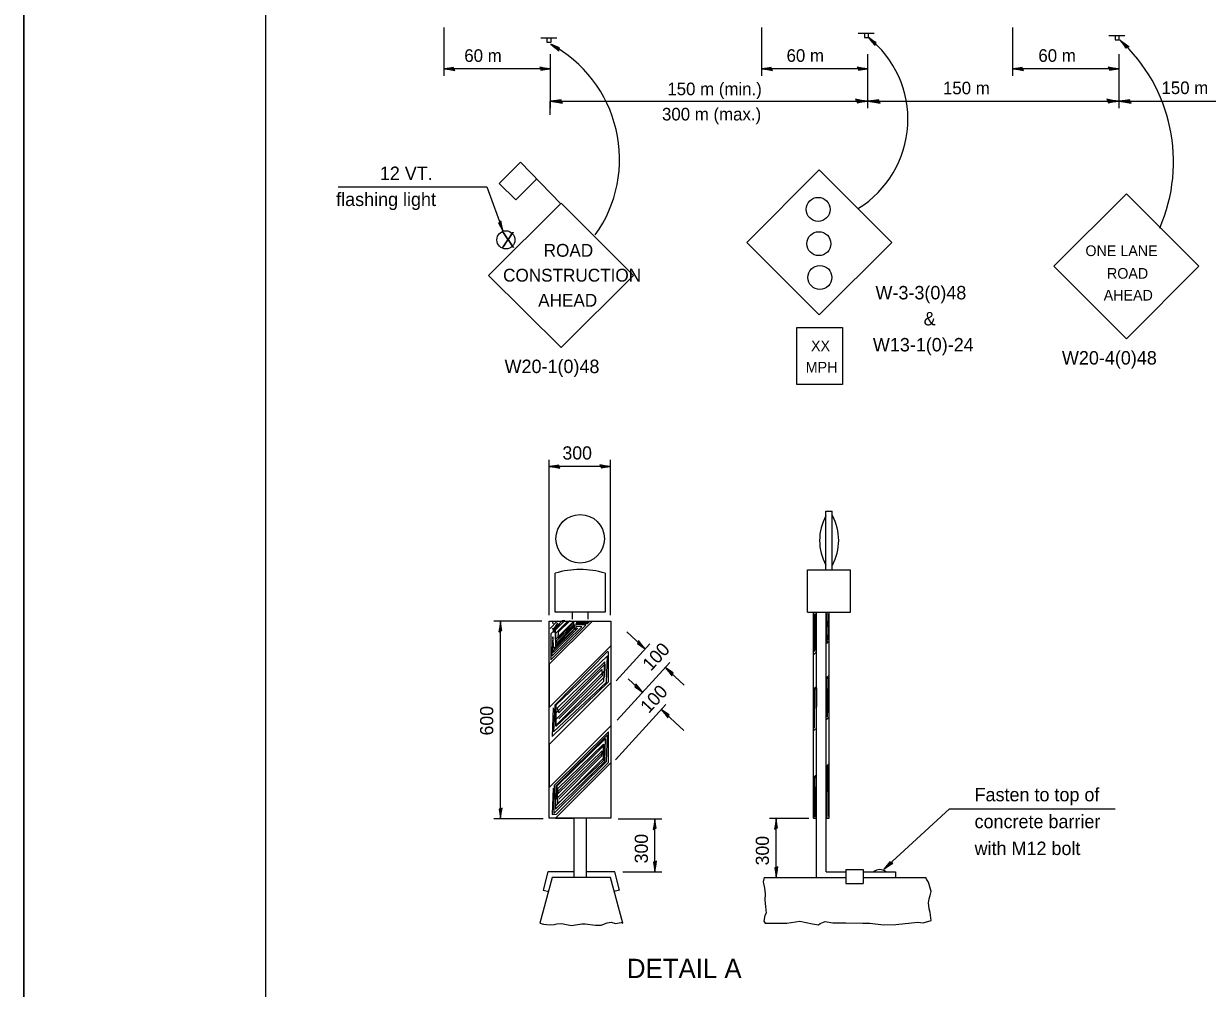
# Model space of a CAD drawing. Extents: x 52832 to 54215, y 64481 to 66497.
# Drawn here: x 52832.1 to 53027.8, y 64674.7 to 64834.1 of the extents above; entities that cross this region are included whole.
import ezdxf

# ---------------------------------------------------------------- set-up
doc = ezdxf.new("R2010")
doc.units = 0
for name, color, linetype in [('Design_EX_Roadway Dimensions', 7, 'Continuous'), ('Level 48', 7, 'Continuous'), ('Sheets_50 Reference Boundary', 7, 'Continuous'), ('Sheets_General Details', 7, 'Continuous'), ('Sheets_Printer Plotting Border', 7, 'Continuous'), ('Stage_Construction Traffic Control', 7, 'Continuous'), ('Topo_Advertising Sign', 7, 'Continuous')]:
    doc.layers.add(name, color=color, linetype=linetype)

msp = doc.modelspace()

# ---------------------------------------------------------------- linework, layer by layer
at = {"layer": 'Design_EX_Roadway Dimensions'}
for p, q in [((52901.64, 64825.5), (52901.64, 64833.46)), ((52954.13, 64825.5), (52954.13, 64833.46)), ((52995.63, 64825.5), (52995.63, 64833.46)), ((52919.19, 64829.08), (52919.19, 64820.14)), ((52971.68, 64820.14), (52971.68, 64829.08)), ((53013.18, 64829.08), (53013.18, 64820.14)), ((52919.19, 64826.65), (52901.64, 64826.65)), ((52971.68, 64826.65), (52954.13, 64826.65)), ((53013.18, 64826.65), (52995.63, 64826.65)), ((52919.19, 64819.02), (52919.19, 64821.3)), ((52919.19, 64821.3), (53037.57, 64821.3)), ((52919.01, 64736.32), (52919.01, 64762.03)), ((52929.15, 64760.92), (52919.01, 64760.92)), ((52929.15, 64736.32), (52929.15, 64762.03)), ((52917.79, 64735.36), (52909.84, 64735.36)), ((52910.95, 64702.7), (52910.95, 64735.36)), ((52931.81, 64733.6), (52934.88, 64730.75)), ((52930.1, 64725.49), (52935.63, 64731.58)), ((52930.26, 64718.96), (52938.94, 64728.51)), ((52938.19, 64727.69), (52941.34, 64724.78)), ((52932.05, 64725.81), (52934.46, 64723.58)), ((52929.94, 64712.42), (52938.26, 64721.58)), ((52937.51, 64720.76), (52941.25, 64717.3)), ((52985.18, 64704.34), (52974.32, 64694.36)), ((52985.18, 64704.34), (53012.54, 64704.34)), ((52918.02, 64702.7), (52909.84, 64702.7)), ((52930.43, 64702.7), (52937.6, 64702.7)), ((52936.49, 64693.93), (52936.49, 64702.7)), ((52961.91, 64702.75), (52955.43, 64702.75)), ((52956.54, 64692.99), (52956.54, 64702.75)), ((52931.2, 64693.93), (52937.6, 64693.93))]:
    msp.add_line(p, q, dxfattribs=at)
for points in [[(52903.26, 64826.63), (52903.2, 64826.87), (52902.52, 64826.77), (52901.64, 64826.65), (52902.58, 64826.53), (52903.4, 64826.38), (52903.26, 64826.63), (52903.18, 64826.79), (52902.23, 64826.65), (52903.27, 64826.47), (52903.12, 64826.67), (52902.68, 64826.65), (52903.1, 64826.58)], [(52917.57, 64826.68), (52917.62, 64826.44), (52918.31, 64826.54), (52919.19, 64826.65), (52918.25, 64826.78), (52917.43, 64826.93), (52917.57, 64826.68), (52917.64, 64826.52), (52918.6, 64826.65), (52917.55, 64826.84), (52917.71, 64826.63), (52918.15, 64826.66), (52917.72, 64826.72)], [(52955.75, 64826.63), (52955.7, 64826.87), (52955.01, 64826.77), (52954.13, 64826.65), (52955.07, 64826.53), (52955.9, 64826.38), (52955.75, 64826.63), (52955.68, 64826.79), (52954.72, 64826.65), (52955.77, 64826.47), (52955.61, 64826.67), (52955.18, 64826.65), (52955.6, 64826.58)], [(52970.06, 64826.68), (52970.12, 64826.44), (52970.8, 64826.54), (52971.68, 64826.65), (52970.74, 64826.78), (52969.92, 64826.93), (52970.06, 64826.68), (52970.14, 64826.52), (52971.09, 64826.65), (52970.05, 64826.84), (52970.2, 64826.63), (52970.64, 64826.66), (52970.22, 64826.72)], [(52997.25, 64826.63), (52997.2, 64826.87), (52996.51, 64826.77), (52995.63, 64826.65), (52996.57, 64826.53), (52997.4, 64826.38), (52997.25, 64826.63), (52997.18, 64826.79), (52996.22, 64826.65), (52997.27, 64826.47), (52997.11, 64826.67), (52996.67, 64826.65), (52997.1, 64826.58)], [(53011.56, 64826.68), (53011.62, 64826.44), (53012.3, 64826.54), (53013.18, 64826.65), (53012.24, 64826.78), (53011.42, 64826.93), (53011.56, 64826.68), (53011.64, 64826.52), (53012.59, 64826.65), (53011.55, 64826.84), (53011.7, 64826.63), (53012.14, 64826.66), (53011.72, 64826.72)], [(52921.05, 64821.27), (52920.98, 64821.55), (52920.2, 64821.43), (52919.19, 64821.3), (52920.27, 64821.15), (52921.21, 64820.98), (52921.05, 64821.27), (52920.96, 64821.45), (52919.87, 64821.29), (52921.07, 64821.08), (52920.89, 64821.32), (52920.38, 64821.29), (52920.87, 64821.21)], [(52969.83, 64821.32), (52969.89, 64821.05), (52970.68, 64821.17), (52971.68, 64821.3), (52970.61, 64821.44), (52969.66, 64821.61), (52969.83, 64821.32), (52969.91, 64821.14), (52971.01, 64821.3), (52969.81, 64821.51), (52969.99, 64821.27), (52970.49, 64821.3), (52970.01, 64821.38)], [(52973.54, 64821.27), (52973.48, 64821.55), (52972.69, 64821.43), (52971.68, 64821.3), (52972.76, 64821.15), (52973.71, 64820.98), (52973.54, 64821.27), (52973.46, 64821.45), (52972.36, 64821.29), (52973.56, 64821.08), (52973.38, 64821.32), (52972.88, 64821.29), (52973.36, 64821.21)], [(52973.54, 64821.27), (52973.48, 64821.55), (52972.69, 64821.43), (52971.68, 64821.3), (52972.76, 64821.15), (52973.71, 64820.98), (52973.54, 64821.27), (52973.46, 64821.45), (52972.36, 64821.29), (52973.56, 64821.08), (52973.38, 64821.32), (52972.88, 64821.29), (52973.36, 64821.21)], [(53011.33, 64821.32), (53011.4, 64821.05), (53012.18, 64821.17), (53013.19, 64821.3), (53012.11, 64821.44), (53011.17, 64821.61), (53011.33, 64821.32), (53011.42, 64821.14), (53012.51, 64821.3), (53011.31, 64821.51), (53011.49, 64821.27), (53011.99, 64821.3), (53011.51, 64821.38)], [(53015.04, 64821.27), (53014.98, 64821.55), (53014.2, 64821.43), (53013.19, 64821.3), (53014.26, 64821.15), (53015.21, 64820.98), (53015.04, 64821.27), (53014.96, 64821.45), (53013.87, 64821.29), (53015.06, 64821.08), (53014.89, 64821.32), (53014.38, 64821.29), (53014.87, 64821.21)], [(52920.63, 64760.89), (52920.58, 64761.14), (52919.89, 64761.03), (52919.01, 64760.92), (52919.95, 64760.79), (52920.77, 64760.65), (52920.63, 64760.89), (52920.56, 64761.05), (52919.6, 64760.92), (52920.65, 64760.73), (52920.49, 64760.94), (52920.05, 64760.91), (52920.47, 64760.85)], [(52927.53, 64760.94), (52927.58, 64760.7), (52928.27, 64760.8), (52929.15, 64760.92), (52928.21, 64761.05), (52927.39, 64761.19), (52927.53, 64760.94), (52927.6, 64760.78), (52928.56, 64760.92), (52927.51, 64761.1), (52927.67, 64760.9), (52928.11, 64760.93), (52927.68, 64760.99)], [(52910.93, 64733.74), (52911.17, 64733.79), (52911.06, 64734.48), (52910.95, 64735.36), (52910.82, 64734.42), (52910.68, 64733.6), (52910.93, 64733.74), (52911.08, 64733.81), (52910.95, 64734.77), (52910.76, 64733.72), (52910.97, 64733.88), (52910.94, 64734.32), (52910.88, 64733.9)], [(52933.71, 64731.87), (52933.58, 64731.65), (52934.16, 64731.27), (52934.88, 64730.75), (52934.28, 64731.49), (52933.77, 64732.15), (52933.71, 64731.87), (52933.65, 64731.7), (52934.45, 64731.15), (52933.81, 64732), (52933.78, 64731.74), (52934.12, 64731.47), (52933.85, 64731.8)], [(52939.36, 64726.58), (52939.49, 64726.79), (52938.91, 64727.18), (52938.19, 64727.69), (52938.79, 64726.96), (52939.3, 64726.29), (52939.36, 64726.58), (52939.42, 64726.74), (52938.62, 64727.29), (52939.26, 64726.45), (52939.29, 64726.7), (52938.95, 64726.98), (52939.22, 64726.65)], [(52933.29, 64724.69), (52933.16, 64724.48), (52933.74, 64724.09), (52934.46, 64723.58), (52933.86, 64724.31), (52933.35, 64724.98), (52933.29, 64724.69), (52933.23, 64724.53), (52934.03, 64723.98), (52933.38, 64724.83), (52933.36, 64724.57), (52933.7, 64724.29), (52933.43, 64724.63)], [(52938.68, 64719.65), (52938.81, 64719.86), (52938.23, 64720.25), (52937.51, 64720.76), (52938.11, 64720.03), (52938.62, 64719.36), (52938.68, 64719.65), (52938.74, 64719.81), (52937.94, 64720.36), (52938.59, 64719.52), (52938.61, 64719.77), (52938.27, 64720.05), (52938.54, 64719.72)], [(52910.97, 64704.31), (52910.73, 64704.26), (52910.83, 64703.58), (52910.95, 64702.7), (52911.08, 64703.64), (52911.22, 64704.46), (52910.97, 64704.31), (52910.81, 64704.24), (52910.95, 64703.29), (52911.13, 64704.33), (52910.93, 64704.18), (52910.96, 64703.74), (52911.02, 64704.16)], [(52936.46, 64701.08), (52936.71, 64701.14), (52936.6, 64701.82), (52936.49, 64702.7), (52936.36, 64701.76), (52936.21, 64700.94), (52936.46, 64701.08), (52936.62, 64701.16), (52936.49, 64702.11), (52936.3, 64701.07), (52936.51, 64701.22), (52936.48, 64701.66), (52936.42, 64701.24)], [(52956.51, 64701.13), (52956.75, 64701.18), (52956.65, 64701.87), (52956.54, 64702.75), (52956.41, 64701.81), (52956.26, 64700.99), (52956.51, 64701.13), (52956.67, 64701.2), (52956.53, 64702.16), (52956.35, 64701.11), (52956.56, 64701.27), (52956.53, 64701.71), (52956.46, 64701.28)], [(52936.51, 64695.54), (52936.27, 64695.49), (52936.37, 64694.81), (52936.49, 64693.93), (52936.62, 64694.87), (52936.76, 64695.69), (52936.51, 64695.54), (52936.35, 64695.47), (52936.49, 64694.52), (52936.67, 64695.56), (52936.47, 64695.41), (52936.49, 64694.97), (52936.56, 64695.39)], [(52975.53, 64695.44), (52975.32, 64695.58), (52974.89, 64695.04), (52974.32, 64694.36), (52975.1, 64694.9), (52975.8, 64695.35), (52975.53, 64695.44), (52975.37, 64695.51), (52974.76, 64694.76), (52975.65, 64695.33), (52975.4, 64695.38), (52975.09, 64695.06), (52975.44, 64695.3)], [(52956.56, 64694.61), (52956.32, 64694.55), (52956.42, 64693.87), (52956.54, 64692.99), (52956.66, 64693.93), (52956.81, 64694.75), (52956.56, 64694.61), (52956.4, 64694.53), (52956.54, 64693.58), (52956.72, 64694.62), (52956.51, 64694.47), (52956.54, 64694.03), (52956.61, 64694.45)]]:
    msp.add_lwpolyline(points, dxfattribs=at)
at = {"layer": 'Level 48'}
msp.add_lwpolyline([(52832.14, 65057.61), (53512.14, 65057.61), (53512.14, 64617.61), (52832.14, 64617.61)], close=True, dxfattribs=at)
at = {"layer": 'Sheets_50 Reference Boundary'}
msp.add_lwpolyline([(52872.14, 65047.61), (53502.14, 65047.61), (53502.14, 64647.61), (52872.14, 64647.61)], close=True, dxfattribs=at)
at = {"layer": 'Sheets_General Details'}
for p, q in [((52832.14, 65057.61), (52832.14, 64617.61)), ((52964.74, 64753.54), (52965.77, 64753.54)), ((52964.74, 64743.82), (52964.74, 64753.54)), ((52965.77, 64743.82), (52965.77, 64753.54)), ((52919.99, 64736.83), (52919.99, 64743.27)), ((52928.25, 64743.27), (52928.25, 64736.83)), ((52961.71, 64743.82), (52968.79, 64743.82)), ((52961.71, 64736.83), (52961.71, 64743.82)), ((52968.79, 64736.83), (52968.79, 64743.82)), ((52928.25, 64736.83), (52919.99, 64736.83)), ((52922.86, 64735.69), (52922.86, 64736.86)), ((52924.12, 64736.83), (52924.12, 64736.86)), ((52925.44, 64735.69), (52925.44, 64736.81)), ((52961.71, 64736.83), (52968.79, 64736.83)), ((52962.69, 64702.76), (52962.69, 64736.83)), ((52963.21, 64692.99), (52963.21, 64736.83)), ((52964.76, 64693.89), (52964.76, 64736.83)), ((52965.27, 64702.76), (52965.27, 64736.83)), ((52920.35, 64735.33), (52919.54, 64735.29)), ((52919.54, 64735.29), (52919.62, 64734.92)), ((52919.71, 64733.93), (52920.43, 64735.06)), ((52921.15, 64735.41), (52919.74, 64733.99)), ((52920.06, 64733.91), (52921.6, 64735.45)), ((52922.97, 64734.69), (52920.15, 64732.03)), ((52921.6, 64735.45), (52921.15, 64735.41)), ((52923.19, 64734.61), (52923.25, 64734.75)), ((52923.45, 64735.16), (52925.63, 64735.19)), ((52923.48, 64734.89), (52923.54, 64735.04)), ((52925.3, 64734.89), (52923.48, 64734.89)), ((52923.54, 64735.04), (52925.25, 64735.07)), ((52925.63, 64735.19), (52925.3, 64734.89)), ((52919.82, 64733.47), (52919.62, 64734.2)), ((52919.74, 64733.99), (52919.82, 64733.47)), ((52920.06, 64733.26), (52920.06, 64733.91)), ((52920.21, 64731.71), (52922.95, 64734.45)), ((52920.15, 64732.03), (52920.21, 64731.71)), ((52964.79, 64731.64), (52965.29, 64732.07)), ((52962.72, 64729.84), (52963.21, 64730.27)), ((52964.76, 64725.98), (52965.3, 64726.44)), ((52962.68, 64724.17), (52963.22, 64724.63)), ((52964.75, 64719.02), (52965.29, 64719.49)), ((52962.67, 64717.21), (52963.24, 64717.71)), ((52964.76, 64711.35), (52965.28, 64711.8)), ((52962.7, 64709.56), (52963.22, 64710.01)), ((52925.13, 64702.76), (52925.13, 64693.03)), ((52962.69, 64702.76), (52963.21, 64702.76)), ((52964.77, 64702.76), (52965.27, 64702.76)), ((52918.79, 64693.89), (52917.99, 64690.9)), ((52923.05, 64693.89), (52918.79, 64693.89)), ((52929.85, 64693.89), (52925.24, 64693.89)), ((52930.65, 64690.9), (52929.85, 64693.89)), ((52964.76, 64693.89), (52968.02, 64693.89)), ((52968.01, 64694.32), (52968.01, 64691.97)), ((52968.01, 64694.32), (52970.89, 64694.32)), ((52970.89, 64694.32), (52970.89, 64692.95)), ((52970.93, 64693.89), (52976.27, 64693.89)), ((52976.27, 64693.89), (52976.27, 64692.98)), ((52919.48, 64692.99), (52917.46, 64685.45)), ((52929.16, 64692.99), (52919.48, 64692.99)), ((52931.18, 64685.45), (52929.16, 64692.99)), ((52954.53, 64692.99), (52968, 64692.99)), ((52968.01, 64691.97), (52970.89, 64691.97)), ((52970.89, 64692.84), (52970.89, 64691.97)), ((52970.9, 64692.99), (52981.26, 64692.99)), ((52917.99, 64690.9), (52918.92, 64690.65)), ((52930.65, 64690.9), (52929.74, 64690.66))]:
    msp.add_line(p, q, dxfattribs=at)
msp.add_lwpolyline([(52872.14, 65047.61), (53502.14, 65047.61), (53502.14, 64627.61), (52872.14, 64627.61)], close=True, dxfattribs=at)
for points in [[(52919.01, 64735.36), (52929.2, 64735.36), (52929.2, 64702.76), (52919.01, 64702.76), (52919.01, 64735.36), (52926.15, 64735.36), (52919.01, 64728.23), (52919.01, 64721.1), (52929.2, 64731.28), (52929.2, 64725.17), (52919.01, 64714.98), (52919.01, 64707.85), (52929.2, 64718.04), (52929.2, 64711.93), (52920.03, 64702.76), (52923.09, 64702.76), (52923.09, 64693.03)], [(52920.25, 64735.27), (52919.16, 64734.14)], [(52920.75, 64734.88), (52919.25, 64733.26), (52919.25, 64728.94), (52925.04, 64734.68), (52923.26, 64734.72), (52923.06, 64733.99), (52919.78, 64730.84), (52919.58, 64732.74), (52919.46, 64729.54), (52924.39, 64734.4), (52923.5, 64734.48), (52923.26, 64733.99), (52923.74, 64734.2), (52919.66, 64730.15), (52919.78, 64730.6), (52923.01, 64733.79)], [(52920.03, 64733.32), (52920.03, 64731.28), (52923.09, 64734.34), (52923.09, 64735.36), (52920.03, 64732.3), (52920.03, 64733.32), (52922.07, 64735.36)], [(52922.45, 64735.45), (52920.47, 64733.51), (52920.43, 64732.54), (52922.9, 64734.96)], [(52962.85, 64730.31), (52962.9, 64736.55), (52962.99, 64736.55), (52963.04, 64730.65), (52963.09, 64730.36)], [(52964.96, 64731.94), (52964.82, 64736.6), (52965.06, 64736.55), (52965.11, 64732.23)], [(52919.68, 64721.03), (52919.52, 64716.26), (52928.78, 64725.32), (52928.78, 64730.09), (52928.7, 64730.37), (52919.96, 64721.48), (52919.72, 64717.03), (52928.5, 64725.28), (52928.62, 64729.61), (52920.12, 64721.44), (52920.08, 64717.92), (52928.01, 64725.44), (52928.21, 64728.63), (52920.33, 64720.99), (52920.57, 64720.22), (52927.69, 64727.34), (52927.77, 64726.33), (52920.57, 64719.21)], [(52928.18, 64728.23), (52920.03, 64720.08), (52920.03, 64718.04), (52928.18, 64726.19), (52928.18, 64728.23), (52928.18, 64727.21), (52920.03, 64719.06)], [(52965.01, 64719.47), (52964.91, 64725.9), (52965.11, 64726.05), (52965.11, 64720.19)], [(52962.85, 64717.65), (52962.9, 64724.03), (52963.19, 64724.32), (52963.14, 64717.94)], [(52919.64, 64707.72), (52919.52, 64703.4), (52920.2, 64703.44), (52928.78, 64711.97), (52928.78, 64717.03), (52919.84, 64708.21), (52919.76, 64703.56), (52928.5, 64712.13), (52928.66, 64716.58), (52920.08, 64708.05), (52920.04, 64704.29), (52928.21, 64712.13), (52928.29, 64715.94), (52920.29, 64708.05), (52920.36, 64705.14), (52927.97, 64712.34), (52927.97, 64715), (52920.36, 64707.64), (52920.41, 64706.83), (52927.77, 64713.91), (52927.65, 64713.02), (52920.57, 64705.91)], [(52920.03, 64706.83), (52920.03, 64704.79), (52928.18, 64712.94), (52928.18, 64714.98), (52920.03, 64706.83), (52920.03, 64705.81), (52928.18, 64713.96)], [(52964.87, 64702.92), (52964.96, 64711.32), (52965.06, 64711.46), (52965.11, 64703.07)], [(52962.9, 64702.97), (52962.85, 64709.4), (52963.09, 64709.69), (52962.99, 64702.97)], [(52954.52, 64692.98), (52954.36, 64692.24), (52954.57, 64691.22), (52954.68, 64690.26), (52954.62, 64689.25), (52954.73, 64688.18), (52954.89, 64687.06), (52954.62, 64686.69), (52954.46, 64685.78), (52954.68, 64685.41), (52958.3, 64685.41), (52960.44, 64685.78), (52962.52, 64685.3), (52963.53, 64685.14), (52963.8, 64685.36), (52964.6, 64685.68), (52965.88, 64685.46), (52968.06, 64685.46), (52970.84, 64685.41), (52972.01, 64685.41), (52974.25, 64685.14), (52976.28, 64685.2), (52979.91, 64685.57), (52980.81, 64685.46), (52982.15, 64685.89), (52982.09, 64686.32), (52981.99, 64687.17), (52981.83, 64687.81), (52981.72, 64688.77), (52981.83, 64689.46), (52981.99, 64690), (52982.15, 64690.64), (52981.72, 64692.18), (52981.35, 64692.72), (52981.26, 64692.99)], [(52917.46, 64685.45), (52918.04, 64685.27), (52919.14, 64685.15), (52919.81, 64685.21), (52920.24, 64685.33), (52921.03, 64685.4), (52922.68, 64685.03), (52924.4, 64685.33), (52924.94, 64685.33), (52926.66, 64685.09), (52927.57, 64685.09), (52928.56, 64685.46), (52929.23, 64685.58), (52929.96, 64685.4), (52930.88, 64685.52), (52931.18, 64685.45)]]:
    msp.add_lwpolyline(points, dxfattribs=at)
msp.add_circle((52924.12, 64748.97), 4.01, dxfattribs=at)
for centre, radius, start, end in [((52972.31, 64748.68), 8.61, 151.6553, 208.3447), ((52958.25, 64748.71), 8.61, 331.6553, 28.3447), ((52924.12, 64729.53), 14.35, 73.2818, 106.7182), ((52973.65, 64692.77), 1.51, 47.8935, 132.1064)]:
    msp.add_arc(centre, radius, start, end, dxfattribs=at)
at = {"layer": 'Sheets_Printer Plotting Border'}
msp.add_lwpolyline([(52832.14, 64617.61), (53512.14, 64617.61), (53512.14, 65057.61), (52832.14, 65057.61)], close=True, dxfattribs=at)
at = {"layer": 'Stage_Construction Traffic Control'}
for p, q in [((52884.13, 64807.12), (52908.67, 64807.12)), ((52908.67, 64807.12), (52911.39, 64799.78))]:
    msp.add_line(p, q, dxfattribs=at)
for points in [[(52920.62, 64829.88), (52920.7, 64830.11), (52920.06, 64830.38), (52919.25, 64830.74), (52919.98, 64830.14), (52920.61, 64829.59), (52920.62, 64829.88), (52920.64, 64830.05), (52919.75, 64830.43), (52920.55, 64829.73), (52920.53, 64829.99), (52920.14, 64830.19), (52920.46, 64829.92)], [(52972.92, 64830.77), (52973.03, 64830.99), (52972.45, 64831.36), (52971.71, 64831.86), (52972.33, 64831.14), (52972.86, 64830.49), (52972.92, 64830.77), (52972.97, 64830.94), (52972.16, 64831.47), (52972.82, 64830.64), (52972.84, 64830.9), (52972.49, 64831.17), (52972.77, 64830.84)], [(53014.61, 64830.22), (53014.4, 64830.09), (53014, 64830.65), (53013.46, 64831.36), (53014.21, 64830.78), (53014.89, 64830.29), (53014.61, 64830.22), (53014.45, 64830.16), (53013.88, 64830.94), (53014.74, 64830.32), (53014.49, 64830.28), (53014.2, 64830.62), (53014.54, 64830.36)], [(52916.98, 64808.49), (52913.51, 64804.97), (52910.76, 64807.71), (52914.26, 64811.21), (52920.94, 64804.36)], [(52920.87, 64804.36), (52908.99, 64792.51), (52921, 64780.56), (52932.95, 64792.51), (52921.01, 64804.44)], [(52910.85, 64801.31), (52910.64, 64801.17), (52910.97, 64800.57), (52911.39, 64799.78), (52911.18, 64800.71), (52911.03, 64801.53), (52910.85, 64801.31), (52910.72, 64801.18), (52911.18, 64800.34), (52910.99, 64801.38), (52910.85, 64801.16), (52911.03, 64800.76), (52910.94, 64801.18)]]:
    msp.add_lwpolyline(points, dxfattribs=at)
for points in [[(52951.68, 64797.97), (52963.65, 64809.95), (52975.64, 64797.97), (52963.65, 64785.99)], [(53002.44, 64794.02), (53014.42, 64806), (53026.4, 64794.02), (53014.42, 64782.04)], [(52967.5, 64783.9), (52967.5, 64774.47), (52959.95, 64774.47), (52959.95, 64783.9)]]:
    msp.add_lwpolyline(points, close=True, dxfattribs=at)
for centre, radius in [((52963.46, 64803.42), 1.98), ((52911.85, 64798.38), 1.5), ((52963.58, 64797.75), 1.98), ((52963.75, 64792.17), 1.98)]:
    msp.add_circle(centre, radius, dxfattribs=at)
for centre, radius, start, end in [((52909.04, 64811.72), 21.59, 324.5102, 61.7763), ((52961.02, 64818.29), 17.28, 301.727, 51.7872), ((52994.83, 64811.27), 27.37, 336.4502, 47.4655)]:
    msp.add_arc(centre, radius, start, end, dxfattribs=at)
at = {"layer": 'Topo_Advertising Sign'}
for p, q in [((52920.25, 64831.74), (52917.6, 64831.74)), ((52972.71, 64832.48), (52970.07, 64832.48)), ((53014.17, 64832.12), (53011.53, 64832.12))]:
    msp.add_line(p, q, dxfattribs=at)
for points in [[(52919.31, 64831.08), (52919.31, 64831.74), (52918.64, 64831.74), (52918.64, 64831.08)], [(52971.77, 64831.81), (52971.77, 64832.48), (52971.1, 64832.48), (52971.1, 64831.81)], [(53013.23, 64831.46), (53013.23, 64832.12), (53012.56, 64832.12), (53012.56, 64831.46)]]:
    msp.add_lwpolyline(points, close=True, dxfattribs=at)

# ---------------------------------------------------------------- texts
at = {"layer": 'Design_EX_Roadway Dimensions'}
for s, height, p in [('60 m', 2.081, (52904.97, 64827.8)), ('60 m', 2.081, (52958.24, 64827.81)), ('60 m', 2.081, (52999.86, 64827.81)), ('150 m (min.)', 2.081, (52938.53, 64822.29)), ('150 m', 2.081, (52984.09, 64822.44)), ('150 m', 2.081, (53020.21, 64822.48)), ('300 m (max.)', 2.081, (52937.65, 64818.12)), ('300', 2.182, (52921.2, 64762.07)), ('Fasten to top of', 2.2197, (52989.32, 64705.57)), ('concrete barrier', 2.2197, (52989.32, 64701.13)), ('with M12 bolt', 2.2197, (52989.32, 64696.69))]:
    msp.add_text(s, height=height, dxfattribs=at).set_placement(p)
for s, rotation, p in [('100', 47.2493, (52935.8, 64726.97)), ('100', 47.2493, (52935.45, 64719.98)), ('600', 90, (52909.76, 64716.46)), ('300', 90, (52935.32, 64695.32)), ('300', 90, (52955.33, 64694.98))]:
    msp.add_text(s, height=2.182, rotation=rotation, dxfattribs=at).set_placement(p)
at = {"layer": 'Sheets_General Details'}
msp.add_text('DETAIL A', height=3.189, dxfattribs=at).set_placement((52931.85, 64676.36))
at = {"layer": 'Stage_Construction Traffic Control'}
for s, height, p in [('12 VT.', 2.22, (52891.01, 64808.27)), ('flashing light', 2.2197, (52883.79, 64803.97)), ('X', 2.57, (52911.05, 64797.09)), ('ROAD', 2.118, (52918.09, 64795.59)), ('ONE LANE', 1.765, (53007.64, 64795.7)), ('CONSTRUCTION', 2.1178, (52911.38, 64791.48)), ('ROAD', 1.764, (53011.2, 64791.96)), ('AHEAD', 2.118, (52917.18, 64787.34)), ('W-3-3(0)48', 2.22, (52972.94, 64788.54)), ('AHEAD', 1.764, (53010.66, 64788.35)), ('&', 2.22, (52980.9, 64784.24)), ('XX', 1.764, (52962.28, 64779.98)), ('W13-1(0)-24', 2.2197, (52972.51, 64779.94)), ('W20-4(0)48', 2.22, (53003.76, 64777.77)), ('W20-1(0)48', 2.22, (52911.63, 64776.36)), ('MPH', 1.764, (52961.4, 64776.45))]:
    msp.add_text(s, height=height, dxfattribs=at).set_placement(p)

doc.saveas('drawing.dxf')
